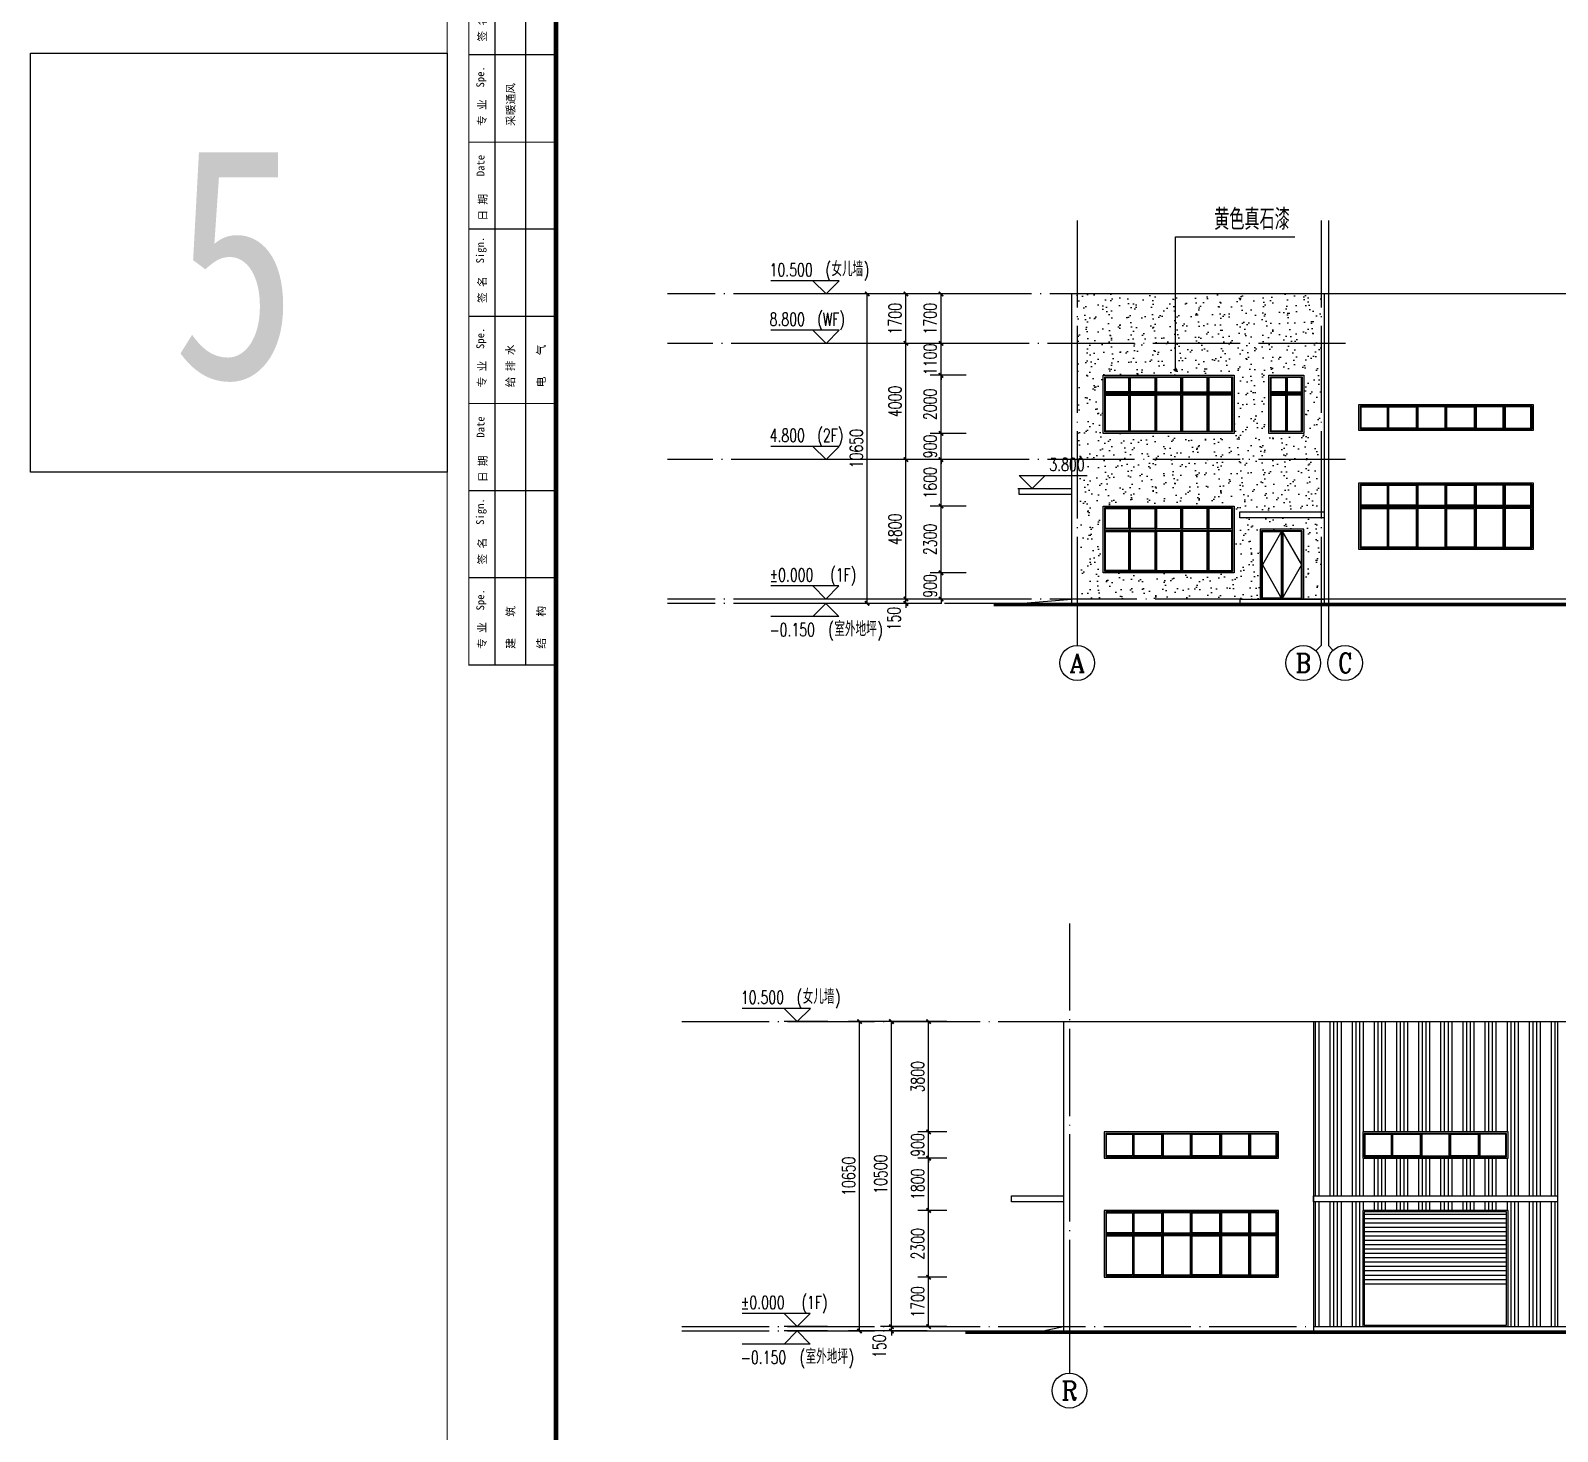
# Model space of a CAD drawing. Extents: x 409931 to 937299, y -508824 to 132289.
# Drawn here: x 423608 to 476173, y -437556 to -389336 of the extents above; entities that cross this region are included whole.
import ezdxf
from ezdxf.enums import TextEntityAlignment as Align

# ---------------------------------------------------------------- set-up
doc = ezdxf.new("R2010")
doc.units = 0
doc.header["$LTSCALE"] = 1500
doc.header["$MEASUREMENT"] = 0
doc.linetypes.add('DOTE', pattern=[2.42, 2, -0.2, 0.02, -0.2])
doc.layers.get('Defpoints').update_dxf_attribs({"color": 252})
for name, color, linetype in [('00-tk', 151, 'Continuous'), ('07m', 36, 'Continuous'), ('A-L-wall(建筑立面)', 2, 'Continuous'), ('A-Other(建筑其它)', 33, 'Continuous'), ('AXIS', 3, 'Continuous'), ('AXIS_TEXT', 7, 'Continuous'), ('DIM_ELEV', 3, 'Continuous'), ('DIM_LEAD', 3, 'Continuous'), ('DOTE', 1, 'Continuous'), ('GROUND', 253, 'Continuous'), ('PUB_DIM', 3, 'Continuous'), ('PUB_HATCH', 8, 'Continuous'), ('PUB_TEXT', 7, 'Continuous'), ('RAIL', 163, 'Continuous'), ('STAIR', 2, 'Continuous'), ('WINDOW', 4, 'Continuous')]:
    doc.layers.add(name, color=color, linetype=linetype)
doc.layers.add('TK', color=151, linetype='Continuous', lineweight=13)
doc.styles.add('_TCH_AXIS', font='COMPLEX', dxfattribs={"bigfont": 'GBCBIG'})
doc.styles.add('_TCH_DIM', font='SIMPLEX', dxfattribs={"bigfont": 'GBCBIG'})
doc.styles.add('_TCH_DIM_T3', font='SIMPLEX', dxfattribs={"width": 0.705882, "bigfont": 'GBCBIG'})
doc.styles.add('DS6HT', font='simhei.ttf', dxfattribs={"width": 0.8})
doc.styles.add('仿宋体', font='', dxfattribs={"width": 0.8})
doc.styles.get('仿宋体').set_extended_font_data('SimSun')
doc.dimstyles.new('_TCH_ARCH&&150', dxfattribs={"dimtxt": 446.25, "dimasz": 150, "dimexe": 375, "dimexo": 450, "dimgap": 150, "dimtad": 1, "dimdec": 0, "dimzin": 0, "dimdsep": 46, "dimtxsty": '_TCH_DIM_T3', "dimblk": 'ARCHTICK', "dimcen": 0.09, "dimclrt": 7, "dimazin": 2, "dimtfac": 1, "dimtdec": 0, "dimtix": 1, "dimtmove": 2, "dimatfit": 3, "dimfxl": 0, "dimtolj": 1, "dimtzin": 0, "dimarcsym": 0})

# ---------------------------------------------------------------- blocks, each defined once
blk = doc.blocks.new('会签')
at = {"layer": '00-tk'}
for p, q in [((-1400, 24000), (-1400, 6000)), ((-700, 24000), (-700, 6000)), ((0, 22000), (-2000, 22000)), ((0, 20000), (-2000, 20000)), ((0, 16000), (-2000, 16000)), ((0, 14000), (-2000, 14000)), ((0, 10000), (-2000, 10000)), ((0, 8000), (-2000, 8000))]:
    blk.add_line(p, q, dxfattribs=at)
at = {"layer": '00-tk', "const_width": 24.7}
for points in [[(0, 6000), (-2000, 6000), (-2000, 24000)], [(0, 24000), (-2000, 24000)], [(0, 18000), (-2000, 18000)], [(0, 12000), (-2000, 12000)]]:
    blk.add_lwpolyline(points, dxfattribs=at)
at = {"layer": '00-tk', "style": 'DS6HT'}
for s, p in [('Date', (-1642, 23216)), ('日 期', (-1589, 22196)), ('Sign.', (-1651, 21215)), ('签 名', (-1603, 20306)), ('Spe.', (-1648, 19251)), ('采暖通风', (-948, 18370)), ('专 业', (-1608, 18369)), ('Date', (-1642, 17216)), ('日 期', (-1589, 16196)), ('Sign.', (-1651, 15215)), ('签 名', (-1603, 14306)), ('Spe.', (-1648, 13251)), ('给 排 水', (-956, 12372)), ('电    气', (-251, 12372)), ('专 业', (-1608, 12369)), ('Date', (-1642, 11216)), ('日 期', (-1589, 10196)), ('Sign.', (-1651, 9215)), ('签 名', (-1603, 8306)), ('Spe.', (-1648, 7251)), ('建    筑', (-948, 6372)), ('结    构', (-248, 6374)), ('专 业', (-1608, 6369))]:
    blk.add_text(s, height=180, rotation=90, dxfattribs=at).set_placement(p)
blk = doc.blocks.new('TK-A0')
at = {"layer": 'TK'}
for p, q in [((0, 841), (0, 0)), ((25, 831), (25, 10))]:
    blk.add_line(p, q, dxfattribs=at)
at = {"layer": 'TK', "const_width": 1}
blk.add_lwpolyline([(25, 831), (1179, 831), (1179, 10), (25, 10)], close=True, dxfattribs=at)
at = {"layer": 'TK', "xscale": 0.01, "yscale": 0.01, "zscale": 0.01}
blk.add_blockref('会签', (25, 591), dxfattribs=at)
blk = doc.blocks.new('_ArchTick')
at = {"color": 0, "linetype": 'ByBlock', "const_width": 0.4}
blk.add_lwpolyline([(-0.5, -0.5), (0.5, 0.5)], dxfattribs=at)
blk = doc.blocks.new('*D721')
at = {"layer": 'Defpoints', "color": 0}
for p in [(454524, -423448), (455607, -423448), (455607, -427248)]:
    blk.add_point(p, dxfattribs=at)
at = {"layer": 'PUB_DIM', "color": 0, "lineweight": -2}
for p, q in [((455157, -423448), (454149, -423448)), ((454524, -427248), (454524, -423448)), ((455157, -427248), (454149, -427248))]:
    blk.add_line(p, q, dxfattribs=at)
at = {"layer": 'PUB_DIM', "color": 0, "lineweight": -2, "xscale": 150, "yscale": 150, "zscale": 150}
for p, rotation in [((454524, -423448), 90), ((454524, -427248), 270)]:
    blk.add_blockref('_ArchTick', p, dxfattribs=dict(at, rotation=rotation))
at = {"layer": 'PUB_DIM', "color": 7, "insert": (454150, -425348), "char_height": 446.2, "attachment_point": 5, "rotation": 90, "style": '_TCH_DIM_T3'}
blk.add_mtext('\\A1;3800', dxfattribs=at)
blk = doc.blocks.new('*D722')
at = {"layer": 'Defpoints', "color": 0}
for p in [(454524, -427248), (455607, -427248), (455607, -428148)]:
    blk.add_point(p, dxfattribs=at)
at = {"layer": 'PUB_DIM', "color": 0, "lineweight": -2}
for p, q in [((455157, -427248), (454149, -427248)), ((454524, -427248), (454524, -427098)), ((454524, -428148), (454524, -427248)), ((455157, -428148), (454149, -428148)), ((454524, -428148), (454524, -428298))]:
    blk.add_line(p, q, dxfattribs=at)
at = {"layer": 'PUB_DIM', "color": 0, "lineweight": -2, "xscale": 150, "yscale": 150, "zscale": 150}
for p, rotation in [((454524, -427248), 270), ((454524, -428148), 90)]:
    blk.add_blockref('_ArchTick', p, dxfattribs=dict(at, rotation=rotation))
at = {"layer": 'PUB_DIM', "color": 7, "insert": (454150, -427698), "char_height": 446.2, "attachment_point": 5, "rotation": 90, "style": '_TCH_DIM_T3'}
blk.add_mtext('\\A1;900', dxfattribs=at)
blk = doc.blocks.new('*D723')
at = {"layer": 'Defpoints', "color": 0}
for p in [(454524, -428148), (455607, -428148), (455607, -429948)]:
    blk.add_point(p, dxfattribs=at)
at = {"layer": 'PUB_DIM', "color": 0, "lineweight": -2}
for p, q in [((455157, -428148), (454149, -428148)), ((454524, -429948), (454524, -428148)), ((455157, -429948), (454149, -429948))]:
    blk.add_line(p, q, dxfattribs=at)
at = {"layer": 'PUB_DIM', "color": 0, "lineweight": -2, "xscale": 150, "yscale": 150, "zscale": 150}
for p, rotation in [((454524, -428148), 90), ((454524, -429948), 270)]:
    blk.add_blockref('_ArchTick', p, dxfattribs=dict(at, rotation=rotation))
at = {"layer": 'PUB_DIM', "color": 7, "insert": (454150, -429048), "char_height": 446.2, "attachment_point": 5, "rotation": 90, "style": '_TCH_DIM_T3'}
blk.add_mtext('\\A1;1800', dxfattribs=at)
blk = doc.blocks.new('*D724')
at = {"layer": 'Defpoints', "color": 0}
for p in [(454524, -429948), (455607, -429948), (455607, -432248)]:
    blk.add_point(p, dxfattribs=at)
at = {"layer": 'PUB_DIM', "color": 0, "lineweight": -2}
for p, q in [((455157, -429948), (454149, -429948)), ((454524, -432248), (454524, -429948)), ((455157, -432248), (454149, -432248))]:
    blk.add_line(p, q, dxfattribs=at)
at = {"layer": 'PUB_DIM', "color": 0, "lineweight": -2, "xscale": 150, "yscale": 150, "zscale": 150}
for p, rotation in [((454524, -429948), 90), ((454524, -432248), 270)]:
    blk.add_blockref('_ArchTick', p, dxfattribs=dict(at, rotation=rotation))
at = {"layer": 'PUB_DIM', "color": 7, "insert": (454150, -431098), "char_height": 446.2, "attachment_point": 5, "rotation": 90, "style": '_TCH_DIM_T3'}
blk.add_mtext('\\A1;2300', dxfattribs=at)
blk = doc.blocks.new('*D725')
at = {"layer": 'Defpoints', "color": 0}
for p in [(454524, -432248), (455607, -432248), (455607, -433948)]:
    blk.add_point(p, dxfattribs=at)
at = {"layer": 'PUB_DIM', "color": 0, "lineweight": -2}
for p, q in [((455157, -432248), (454149, -432248)), ((454524, -433948), (454524, -432248)), ((455157, -433948), (454149, -433948))]:
    blk.add_line(p, q, dxfattribs=at)
at = {"layer": 'PUB_DIM', "color": 0, "lineweight": -2, "xscale": 150, "yscale": 150, "zscale": 150}
for p, rotation in [((454524, -432248), 90), ((454524, -433948), 270)]:
    blk.add_blockref('_ArchTick', p, dxfattribs=dict(at, rotation=rotation))
at = {"layer": 'PUB_DIM', "color": 7, "insert": (454150, -433098), "char_height": 446.2, "attachment_point": 5, "rotation": 90, "style": '_TCH_DIM_T3'}
blk.add_mtext('\\A1;1700', dxfattribs=at)
blk = doc.blocks.new('*D726')
at = {"layer": 'Defpoints', "color": 0}
for p in [(452146, -423448), (454690, -423448), (454690, -434098)]:
    blk.add_point(p, dxfattribs=at)
at = {"layer": 'PUB_DIM', "color": 0, "lineweight": -2}
for p, q in [((454240, -423448), (451771, -423448)), ((452146, -434098), (452146, -423448)), ((454240, -434098), (451771, -434098))]:
    blk.add_line(p, q, dxfattribs=at)
at = {"layer": 'PUB_DIM', "color": 0, "lineweight": -2, "xscale": 150, "yscale": 150, "zscale": 150}
for p, rotation in [((452146, -423448), 90), ((452146, -434098), 270)]:
    blk.add_blockref('_ArchTick', p, dxfattribs=dict(at, rotation=rotation))
at = {"layer": 'PUB_DIM', "color": 7, "insert": (451773, -428773), "char_height": 446.2, "attachment_point": 5, "rotation": 90, "style": '_TCH_DIM_T3'}
blk.add_mtext('\\A1;10650', dxfattribs=at)
blk = doc.blocks.new('*D727')
at = {"layer": 'Defpoints', "color": 0}
for p in [(453243, -433948), (454919, -433948), (454919, -434098)]:
    blk.add_point(p, dxfattribs=at)
at = {"layer": 'PUB_DIM', "color": 0, "lineweight": -2}
for p, q in [((454469, -433948), (452868, -433948)), ((454469, -434098), (452868, -434098)), ((453243, -433948), (453243, -433798)), ((453243, -434098), (453243, -433948)), ((453243, -434098), (453243, -434248))]:
    blk.add_line(p, q, dxfattribs=at)
at = {"layer": 'PUB_DIM', "color": 0, "lineweight": -2, "xscale": 150, "yscale": 150, "zscale": 150}
for p, rotation in [((453243, -433948), 270), ((453243, -434098), 90)]:
    blk.add_blockref('_ArchTick', p, dxfattribs=dict(at, rotation=rotation))
at = {"layer": 'PUB_DIM', "color": 7, "insert": (452831, -434623), "char_height": 446.2, "attachment_point": 5, "rotation": 90, "style": '_TCH_DIM_T3'}
blk.add_mtext('\\A1;150', dxfattribs=at)
blk = doc.blocks.new('*D728')
at = {"layer": 'Defpoints', "color": 0}
for p in [(453243, -423448), (454919, -423448), (454919, -433948)]:
    blk.add_point(p, dxfattribs=at)
at = {"layer": 'PUB_DIM', "color": 0, "lineweight": -2}
for p, q in [((454469, -423448), (452868, -423448)), ((453243, -433948), (453243, -423448)), ((454469, -433948), (452868, -433948))]:
    blk.add_line(p, q, dxfattribs=at)
at = {"layer": 'PUB_DIM', "color": 0, "lineweight": -2, "xscale": 150, "yscale": 150, "zscale": 150}
for p, rotation in [((453243, -423448), 90), ((453243, -433948), 270)]:
    blk.add_blockref('_ArchTick', p, dxfattribs=dict(at, rotation=rotation))
at = {"layer": 'PUB_DIM', "color": 7, "insert": (452870, -428698), "char_height": 446.2, "attachment_point": 5, "rotation": 90, "style": '_TCH_DIM_T3'}
blk.add_mtext('\\A1;10500', dxfattribs=at)
blk = doc.blocks.new('*D749')
at = {"layer": 'Defpoints', "color": 0}
for p in [(454951, -398403), (456262, -398403), (456262, -400103)]:
    blk.add_point(p, dxfattribs=at)
at = {"layer": 'PUB_DIM', "color": 0, "lineweight": -2}
for p, q in [((455812, -398403), (454576, -398403)), ((454951, -400103), (454951, -398403)), ((455812, -400103), (454576, -400103))]:
    blk.add_line(p, q, dxfattribs=at)
at = {"layer": 'PUB_DIM', "color": 0, "lineweight": -2, "xscale": 150, "yscale": 150, "zscale": 150}
for p, rotation in [((454951, -398403), 90), ((454951, -400103), 270)]:
    blk.add_blockref('_ArchTick', p, dxfattribs=dict(at, rotation=rotation))
at = {"layer": 'PUB_DIM', "color": 7, "insert": (454578, -399253), "char_height": 446.2, "attachment_point": 5, "rotation": 90, "style": '_TCH_DIM_T3'}
blk.add_mtext('\\A1;1700', dxfattribs=at)
blk = doc.blocks.new('*D750')
at = {"layer": 'Defpoints', "color": 0}
for p in [(454951, -400103), (456262, -400103), (456262, -401203)]:
    blk.add_point(p, dxfattribs=at)
at = {"layer": 'PUB_DIM', "color": 0, "lineweight": -2}
for p, q in [((454951, -400103), (454951, -399953)), ((455812, -400103), (454576, -400103)), ((454951, -401203), (454951, -400103)), ((455812, -401203), (454576, -401203)), ((454951, -401203), (454951, -401353))]:
    blk.add_line(p, q, dxfattribs=at)
at = {"layer": 'PUB_DIM', "color": 0, "lineweight": -2, "xscale": 150, "yscale": 150, "zscale": 150}
for p, rotation in [((454951, -400103), 270), ((454951, -401203), 90)]:
    blk.add_blockref('_ArchTick', p, dxfattribs=dict(at, rotation=rotation))
at = {"layer": 'PUB_DIM', "color": 7, "insert": (454578, -400653), "char_height": 446.2, "attachment_point": 5, "rotation": 90, "style": '_TCH_DIM_T3'}
blk.add_mtext('\\A1;1100', dxfattribs=at)
blk = doc.blocks.new('*D751')
at = {"layer": 'Defpoints', "color": 0}
for p in [(454951, -401203), (456262, -401203), (456262, -403203)]:
    blk.add_point(p, dxfattribs=at)
at = {"layer": 'PUB_DIM', "color": 0, "lineweight": -2}
for p, q in [((455812, -401203), (454576, -401203)), ((454951, -403203), (454951, -401203)), ((455812, -403203), (454576, -403203))]:
    blk.add_line(p, q, dxfattribs=at)
at = {"layer": 'PUB_DIM', "color": 0, "lineweight": -2, "xscale": 150, "yscale": 150, "zscale": 150}
for p, rotation in [((454951, -401203), 90), ((454951, -403203), 270)]:
    blk.add_blockref('_ArchTick', p, dxfattribs=dict(at, rotation=rotation))
at = {"layer": 'PUB_DIM', "color": 7, "insert": (454578, -402203), "char_height": 446.2, "attachment_point": 5, "rotation": 90, "style": '_TCH_DIM_T3'}
blk.add_mtext('\\A1;2000', dxfattribs=at)
blk = doc.blocks.new('*D752')
at = {"layer": 'Defpoints', "color": 0}
for p in [(454951, -403203), (456262, -403203), (456262, -404103)]:
    blk.add_point(p, dxfattribs=at)
at = {"layer": 'PUB_DIM', "color": 0, "lineweight": -2}
for p, q in [((454951, -403203), (454951, -403053)), ((455812, -403203), (454576, -403203)), ((454951, -404103), (454951, -403203)), ((455812, -404103), (454576, -404103)), ((454951, -404103), (454951, -404253))]:
    blk.add_line(p, q, dxfattribs=at)
at = {"layer": 'PUB_DIM', "color": 0, "lineweight": -2, "xscale": 150, "yscale": 150, "zscale": 150}
for p, rotation in [((454951, -403203), 270), ((454951, -404103), 90)]:
    blk.add_blockref('_ArchTick', p, dxfattribs=dict(at, rotation=rotation))
at = {"layer": 'PUB_DIM', "color": 7, "insert": (454578, -403653), "char_height": 446.2, "attachment_point": 5, "rotation": 90, "style": '_TCH_DIM_T3'}
blk.add_mtext('\\A1;900', dxfattribs=at)
blk = doc.blocks.new('*D753')
at = {"layer": 'Defpoints', "color": 0}
for p in [(454951, -404103), (456262, -404103), (456262, -405703)]:
    blk.add_point(p, dxfattribs=at)
at = {"layer": 'PUB_DIM', "color": 0, "lineweight": -2}
for p, q in [((455812, -404103), (454576, -404103)), ((454951, -405703), (454951, -404103)), ((455812, -405703), (454576, -405703))]:
    blk.add_line(p, q, dxfattribs=at)
at = {"layer": 'PUB_DIM', "color": 0, "lineweight": -2, "xscale": 150, "yscale": 150, "zscale": 150}
for p, rotation in [((454951, -404103), 90), ((454951, -405703), 270)]:
    blk.add_blockref('_ArchTick', p, dxfattribs=dict(at, rotation=rotation))
at = {"layer": 'PUB_DIM', "color": 7, "insert": (454578, -404903), "char_height": 446.2, "attachment_point": 5, "rotation": 90, "style": '_TCH_DIM_T3'}
blk.add_mtext('\\A1;1600', dxfattribs=at)
blk = doc.blocks.new('*D754')
at = {"layer": 'Defpoints', "color": 0}
for p in [(454951, -405703), (456262, -405703), (456262, -408003)]:
    blk.add_point(p, dxfattribs=at)
at = {"layer": 'PUB_DIM', "color": 0, "lineweight": -2}
for p, q in [((455812, -405703), (454576, -405703)), ((454951, -408003), (454951, -405703)), ((455812, -408003), (454576, -408003))]:
    blk.add_line(p, q, dxfattribs=at)
at = {"layer": 'PUB_DIM', "color": 0, "lineweight": -2, "xscale": 150, "yscale": 150, "zscale": 150}
for p, rotation in [((454951, -405703), 90), ((454951, -408003), 270)]:
    blk.add_blockref('_ArchTick', p, dxfattribs=dict(at, rotation=rotation))
at = {"layer": 'PUB_DIM', "color": 7, "insert": (454578, -406853), "char_height": 446.2, "attachment_point": 5, "rotation": 90, "style": '_TCH_DIM_T3'}
blk.add_mtext('\\A1;2300', dxfattribs=at)
blk = doc.blocks.new('*D755')
at = {"layer": 'Defpoints', "color": 0}
for p in [(454951, -408003), (456262, -408003), (456262, -408903)]:
    blk.add_point(p, dxfattribs=at)
at = {"layer": 'PUB_DIM', "color": 0, "lineweight": -2}
for p, q in [((454951, -408003), (454951, -407853)), ((455812, -408003), (454576, -408003)), ((454951, -408903), (454951, -408003)), ((455812, -408903), (454576, -408903)), ((454951, -408903), (454951, -409053))]:
    blk.add_line(p, q, dxfattribs=at)
at = {"layer": 'PUB_DIM', "color": 0, "lineweight": -2, "xscale": 150, "yscale": 150, "zscale": 150}
for p, rotation in [((454951, -408003), 270), ((454951, -408903), 90)]:
    blk.add_blockref('_ArchTick', p, dxfattribs=dict(at, rotation=rotation))
at = {"layer": 'PUB_DIM', "color": 7, "insert": (454578, -408453), "char_height": 446.2, "attachment_point": 5, "rotation": 90, "style": '_TCH_DIM_T3'}
blk.add_mtext('\\A1;900', dxfattribs=at)
blk = doc.blocks.new('*D756')
at = {"layer": 'Defpoints', "color": 0}
for p in [(452412, -398403), (454956, -398403), (454956, -409053)]:
    blk.add_point(p, dxfattribs=at)
at = {"layer": 'PUB_DIM', "color": 0, "lineweight": -2}
for p, q in [((454506, -398403), (452037, -398403)), ((452412, -409053), (452412, -398403)), ((454506, -409053), (452037, -409053))]:
    blk.add_line(p, q, dxfattribs=at)
at = {"layer": 'PUB_DIM', "color": 0, "lineweight": -2, "xscale": 150, "yscale": 150, "zscale": 150}
for p, rotation in [((452412, -398403), 90), ((452412, -409053), 270)]:
    blk.add_blockref('_ArchTick', p, dxfattribs=dict(at, rotation=rotation))
at = {"layer": 'PUB_DIM', "color": 7, "insert": (452039, -403728), "char_height": 446.2, "attachment_point": 5, "rotation": 90, "style": '_TCH_DIM_T3'}
blk.add_mtext('\\A1;10650', dxfattribs=at)
blk = doc.blocks.new('*D757')
at = {"layer": 'Defpoints', "color": 0}
for p in [(453744, -408903), (455420, -408903), (455420, -409053)]:
    blk.add_point(p, dxfattribs=at)
at = {"layer": 'PUB_DIM', "color": 0, "lineweight": -2}
for p, q in [((454970, -408903), (453369, -408903)), ((453744, -408903), (453744, -408753)), ((453744, -409053), (453744, -408903)), ((454970, -409053), (453369, -409053)), ((453744, -409053), (453744, -409203))]:
    blk.add_line(p, q, dxfattribs=at)
at = {"layer": 'PUB_DIM', "color": 0, "lineweight": -2, "xscale": 150, "yscale": 150, "zscale": 150}
for p, rotation in [((453744, -408903), 270), ((453744, -409053), 90)]:
    blk.add_blockref('_ArchTick', p, dxfattribs=dict(at, rotation=rotation))
at = {"layer": 'PUB_DIM', "color": 7, "insert": (453332, -409578), "char_height": 446.2, "attachment_point": 5, "rotation": 90, "style": '_TCH_DIM_T3'}
blk.add_mtext('\\A1;150', dxfattribs=at)
blk = doc.blocks.new('*D758')
at = {"layer": 'Defpoints', "color": 0}
for p in [(453744, -404103), (455420, -404103), (455420, -408903)]:
    blk.add_point(p, dxfattribs=at)
at = {"layer": 'PUB_DIM', "color": 0, "lineweight": -2}
for p, q in [((454970, -404103), (453369, -404103)), ((453744, -408903), (453744, -404103)), ((454970, -408903), (453369, -408903))]:
    blk.add_line(p, q, dxfattribs=at)
at = {"layer": 'PUB_DIM', "color": 0, "lineweight": -2, "xscale": 150, "yscale": 150, "zscale": 150}
for p, rotation in [((453744, -404103), 90), ((453744, -408903), 270)]:
    blk.add_blockref('_ArchTick', p, dxfattribs=dict(at, rotation=rotation))
at = {"layer": 'PUB_DIM', "color": 7, "insert": (453371, -406503), "char_height": 446.2, "attachment_point": 5, "rotation": 90, "style": '_TCH_DIM_T3'}
blk.add_mtext('\\A1;4800', dxfattribs=at)
blk = doc.blocks.new('*D759')
at = {"layer": 'Defpoints', "color": 0}
for p in [(453744, -400103), (455420, -400103), (455420, -404103)]:
    blk.add_point(p, dxfattribs=at)
at = {"layer": 'PUB_DIM', "color": 0, "lineweight": -2}
for p, q in [((454970, -400103), (453369, -400103)), ((453744, -404103), (453744, -400103)), ((454970, -404103), (453369, -404103))]:
    blk.add_line(p, q, dxfattribs=at)
at = {"layer": 'PUB_DIM', "color": 0, "lineweight": -2, "xscale": 150, "yscale": 150, "zscale": 150}
for p, rotation in [((453744, -400103), 90), ((453744, -404103), 270)]:
    blk.add_blockref('_ArchTick', p, dxfattribs=dict(at, rotation=rotation))
at = {"layer": 'PUB_DIM', "color": 7, "insert": (453371, -402103), "char_height": 446.2, "attachment_point": 5, "rotation": 90, "style": '_TCH_DIM_T3'}
blk.add_mtext('\\A1;4000', dxfattribs=at)
blk = doc.blocks.new('*D760')
at = {"layer": 'Defpoints', "color": 0}
for p in [(453744, -398403), (455420, -398403), (455420, -400103)]:
    blk.add_point(p, dxfattribs=at)
at = {"layer": 'PUB_DIM', "color": 0, "lineweight": -2}
for p, q in [((454970, -398403), (453369, -398403)), ((453744, -400103), (453744, -398403)), ((454970, -400103), (453369, -400103))]:
    blk.add_line(p, q, dxfattribs=at)
at = {"layer": 'PUB_DIM', "color": 0, "lineweight": -2, "xscale": 150, "yscale": 150, "zscale": 150}
for p, rotation in [((453744, -398403), 90), ((453744, -400103), 270)]:
    blk.add_blockref('_ArchTick', p, dxfattribs=dict(at, rotation=rotation))
at = {"layer": 'PUB_DIM', "color": 7, "insert": (453371, -399253), "char_height": 446.2, "attachment_point": 5, "rotation": 90, "style": '_TCH_DIM_T3'}
blk.add_mtext('\\A1;1700', dxfattribs=at)

msp = doc.modelspace()

# ---------------------------------------------------------------- hatches: boundary and pattern name
at = {"layer": 'A-Other(建筑其它)'}
h = msp.add_hatch(dxfattribs=at)
h.set_pattern_fill('粉刷,_O', color=256, scale=150, angle=90)
h.set_pattern_definition([(127.5, (0, -3297), (-578.04713, -18.898), [0, -456, 0, -510, 0, -487.5]), (97.5, (0, -3297), (-846.6438, 530.933), [0, -246, 0, -411, 0, -157.5]), (57.5, (-2e-14, -3666), (-1.6977, 934.24256), [0, -150, 0, -540, 0, -705]), (47.5, (-2e-14, -3666), (-263.3027, 901.838), [0, -75, 0, -354, 0, -405])])
h.paths.add_polyline_path([(468038.9, -398403.1), (459638.9, -398403.1), (459638.9, -400103.1), (468038.9, -400103.1)])
h.paths.add_polyline_path([(468038.9, -400103.1), (459638.9, -400103.1), (459638.9, -404103.1), (468038.9, -404103.1)])
h.paths.add_polyline_path([(465038.9, -401203.1), (465038.9, -403203.1), (460538.9, -403203.1), (460538.9, -401203.1)], flags=16)
h.paths.add_polyline_path([(464988.9, -401253.1), (464988.9, -403153.1), (460588.9, -403153.1), (460588.9, -401253.1)], flags=0)
h.paths.add_polyline_path([(462308.9, -401283.1), (462308.9, -401773.1), (461468.9, -401773.1), (461468.9, -401283.1)], flags=0)
h.paths.add_polyline_path([(461438.9, -401803.1), (464138.9, -401803.1), (464138.9, -401853.1), (461438.9, -401853.1)], flags=0)
h.paths.add_polyline_path([(461408.9, -401283.1), (461408.9, -401773.1), (460618.9, -401773.1), (460618.9, -401283.1)], flags=0)
h.paths.add_polyline_path([(462368.9, -401283.1), (463208.9, -401283.1), (463208.9, -401773.1), (462368.9, -401773.1)], flags=0)
h.paths.add_polyline_path([(462308.9, -401883.1), (462308.9, -403123.1), (461468.9, -403123.1), (461468.9, -401883.1)], flags=0)
h.paths.add_polyline_path([(461408.9, -401883.1), (461408.9, -403123.1), (460618.9, -403123.1), (460618.9, -401883.1)], flags=0)
h.paths.add_polyline_path([(462368.9, -401883.1), (463208.9, -401883.1), (463208.9, -403123.1), (462368.9, -403123.1)], flags=0)
h.paths.add_polyline_path([(463268.9, -401283.1), (464108.9, -401283.1), (464108.9, -401773.1), (463268.9, -401773.1)], flags=0)
h.paths.add_polyline_path([(463268.9, -401883.1), (464108.9, -401883.1), (464108.9, -403123.1), (463268.9, -403123.1)], flags=0)
h.paths.add_polyline_path([(464168.9, -401283.1), (464958.9, -401283.1), (464958.9, -401773.1), (464168.9, -401773.1)], flags=0)
h.paths.add_polyline_path([(464168.9, -401883.1), (464958.9, -401883.1), (464958.9, -403123.1), (464168.9, -403123.1)], flags=0)
h.paths.add_polyline_path([(466238.9, -401203.1), (467438.9, -401203.1), (467438.9, -403203.1), (466238.9, -403203.1)], flags=16)
h.paths.add_polyline_path([(466288.9, -401253.1), (467388.9, -401253.1), (467388.9, -403153.1), (466288.9, -403153.1)], flags=0)
h.paths.add_polyline_path([(466318.9, -401283.1), (466808.9, -401283.1), (466808.9, -401773.1), (466318.9, -401773.1)], flags=0)
h.paths.add_polyline_path([(466318.9, -401883.1), (466808.9, -401883.1), (466808.9, -403123.1), (466318.9, -403123.1)], flags=0)
h.paths.add_polyline_path([(466868.9, -401283.1), (467358.9, -401283.1), (467358.9, -401773.1), (466868.9, -401773.1)], flags=0)
h.paths.add_polyline_path([(466868.9, -401883.1), (467358.9, -401883.1), (467358.9, -403123.1), (466868.9, -403123.1)], flags=0)
h.paths.add_polyline_path([(468038.9, -404103.1), (459638.9, -404103.1), (459638.9, -408820.6), (459638.9, -408903.1), (465938.9, -408903.1), (465938.9, -406503.1), (467438.9, -406503.1), (467438.9, -408903.1), (468038.9, -408903.1), (468038.9, -408396.8), (468038.9, -406103.1), (465238.9, -406103.1), (465238.9, -405903.1), (468038.9, -405903.1)])
h.paths.add_polyline_path([(465038.9, -405703.1), (465038.9, -408003.1), (460538.9, -408003.1), (460538.9, -405703.1)], flags=16)
h.paths.add_polyline_path([(464988.9, -405753.1), (464988.9, -407953.1), (460588.9, -407953.1), (460588.9, -405753.1)], flags=0)
h.paths.add_polyline_path([(462308.9, -405783.1), (462308.9, -406473.1), (461468.9, -406473.1), (461468.9, -405783.1)], flags=0)
h.paths.add_polyline_path([(461438.9, -406503.1), (464138.9, -406503.1), (464138.9, -406553.1), (461438.9, -406553.1)], flags=0)
h.paths.add_polyline_path([(461408.9, -405783.1), (461408.9, -406473.1), (460618.9, -406473.1), (460618.9, -405783.1)], flags=0)
h.paths.add_polyline_path([(462368.9, -405783.1), (463208.9, -405783.1), (463208.9, -406473.1), (462368.9, -406473.1)], flags=0)
h.paths.add_polyline_path([(463268.9, -405783.1), (464108.9, -405783.1), (464108.9, -406473.1), (463268.9, -406473.1)], flags=0)
h.paths.add_polyline_path([(462308.9, -406583.1), (462308.9, -407923.1), (461468.9, -407923.1), (461468.9, -406583.1)], flags=0)
h.paths.add_polyline_path([(461408.9, -406583.1), (461408.9, -407923.1), (460618.9, -407923.1), (460618.9, -406583.1)], flags=0)
h.paths.add_polyline_path([(462368.9, -406583.1), (463208.9, -406583.1), (463208.9, -407923.1), (462368.9, -407923.1)], flags=0)
h.paths.add_polyline_path([(463268.9, -406583.1), (464108.9, -406583.1), (464108.9, -407923.1), (463268.9, -407923.1)], flags=0)
h.paths.add_polyline_path([(464168.9, -405783.1), (464958.9, -405783.1), (464958.9, -406473.1), (464168.9, -406473.1)], flags=0)
h.paths.add_polyline_path([(464168.9, -406583.1), (464958.9, -406583.1), (464958.9, -407923.1), (464168.9, -407923.1)], flags=0)
at = {"layer": 'PUB_HATCH'}
h = msp.add_hatch(dxfattribs=at)
h.set_pattern_fill('ANSI34,_O', color=256, scale=80, angle=45)
h.set_pattern_definition([(90, (497307.8, 250637.5), (-762, 6e-14), []), (90, (497434.8, 250764.5), (-762, 6e-14), []), (90, (497561.8, 250891.5), (-762, 6e-14), []), (90, (497688.8, 251018.5), (-762, 6e-14), [])])
h.paths.add_polyline_path([(467772.8, -423448), (467772.8, -429448), (476172.8, -429448), (476172.8, -423448)])
h.paths.add_polyline_path([(474472.8, -427248), (474472.8, -428148), (469472.8, -428148), (469472.8, -427248)], flags=16)
h.paths.add_polyline_path([(474422.8, -427298), (474422.8, -428098), (469522.8, -428098), (469522.8, -427298)], flags=0)
h.paths.add_polyline_path([(471442.8, -427328), (471442.8, -428068), (470502.8, -428068), (470502.8, -427328)], flags=0)
h.paths.add_polyline_path([(471502.8, -427328), (472442.8, -427328), (472442.8, -428068), (471502.8, -428068)], flags=0)
h.paths.add_polyline_path([(470442.8, -427328), (470442.8, -428068), (469552.8, -428068), (469552.8, -427328)], flags=0)
h.paths.add_polyline_path([(472502.8, -427328), (473442.8, -427328), (473442.8, -428068), (472502.8, -428068)], flags=0)
h.paths.add_polyline_path([(473502.8, -427328), (474392.8, -427328), (474392.8, -428068), (473502.8, -428068)], flags=0)
h.paths.add_polyline_path([(469472.8, -429948), (474472.8, -429948), (474472.8, -433948), (476172.8, -433948), (476172.8, -429648), (467772.8, -429648), (467772.8, -433948), (469472.8, -433948)])
h = msp.add_hatch(dxfattribs=at)
h.set_pattern_fill('_USER', color=256, scale=150, style=0, pattern_type=0)
h.set_pattern_definition([(7e-15, (8221.35, -50721.15), (0, 150), [])])
h.paths.add_polyline_path([(474422.8, -432488.2), (474422.8, -429998), (469522.8, -429998), (469522.8, -432488.2)])

# ---------------------------------------------------------------- linework, layer by layer
at = {"layer": '07m', "color": 2}
msp.add_lwpolyline([(423607.8, -390111.5), (437946.8, -390111.5), (437946.8, -404535), (423607.8, -404535)], close=True, dxfattribs=at)
at = {"layer": 'A-L-wall(建筑立面)'}
for p, q in [((579238.9, -398403.1), (459438.9, -398403.1)), ((459438.9, -398403.1), (459438.9, -409053.1)), ((468138.9, -398403.1), (468138.9, -409103.1)), ((468288.9, -398403.1), (468288.9, -409103.1)), ((465238.9, -408903.1), (465238.9, -409053.1)), ((465238.9, -408903.1), (468138.9, -408903.1)), ((570638.9, -408903.1), (468288.9, -408903.1)), ((582622.9, -409053.1), (456764, -409053.1)), ((459172.8, -423448), (578972.8, -423448)), ((459172.8, -423448), (459172.8, -434098)), ((467772.8, -423448), (467772.8, -434098)), ((476172.8, -423448), (476172.8, -433948)), ((455788.8, -434098), (581647.7, -434098)), ((458472.8, -434098), (459172.8, -433948)), ((467772.8, -433948), (483872.8, -433948))]:
    msp.add_line(p, q, dxfattribs=at)
at = {"layer": 'A-L-wall(建筑立面)', "const_width": 100}
for points in [[(582622.9, -409103.1), (456764, -409103.1)], [(455788.8, -434148), (581647.7, -434148)]]:
    msp.add_lwpolyline(points, dxfattribs=at)
at = {"layer": 'AXIS'}
for p, q in [((459638.9, -408396.8), (459638.9, -410504.5)), ((468038.9, -408396.8), (468038.9, -410504.5)), ((468288.9, -408396.8), (468288.9, -410504.5)), ((468038.9, -410504.5), (467851.1, -410686.7)), ((468288.9, -410504.5), (468447.8, -410670.8)), ((459372.8, -433441.7), (459372.8, -435549.4))]:
    msp.add_line(p, q, dxfattribs=at)
for centre in [(459638.9, -411104.5), (467420.4, -411104.5), (468862.4, -411104.5), (459372.8, -436149.4)]:
    msp.add_circle(centre, 600, dxfattribs=at)
at = {"layer": 'DIM_ELEV'}
for p, q in [((451443.1, -397953.1), (449095.6, -397953.1)), ((450993.1, -398403.1), (450543.1, -397953.1)), ((452043.1, -398403.1), (450543.1, -398403.1)), ((450993.1, -398403.1), (451443.1, -397953.1)), ((451443.1, -399653.1), (449095.6, -399653.1)), ((450993.1, -400103.1), (450543.1, -399653.1)), ((450993.1, -400103.1), (451443.1, -399653.1)), ((452043.1, -400103.1), (450543.1, -400103.1)), ((451443.1, -403653.1), (449095.6, -403653.1)), ((450993.1, -404103.1), (450543.1, -403653.1)), ((450993.1, -404103.1), (451443.1, -403653.1)), ((452043.1, -404103.1), (450543.1, -404103.1)), ((458088.9, -405103.1), (457638.9, -404653.1)), ((457638.9, -404653.1), (459986.4, -404653.1)), ((458088.9, -405103.1), (458538.9, -404653.1)), ((457600.9, -405103.1), (458538.9, -405103.1)), ((451437.6, -408453.1), (449090.1, -408453.1)), ((450987.6, -408903.1), (450537.6, -408453.1)), ((452037.6, -408903.1), (450537.6, -408903.1)), ((450987.6, -408903.1), (451437.6, -408453.1)), ((450987.6, -409053.1), (450537.6, -409503.1)), ((452037.6, -409053.1), (450537.6, -409053.1)), ((450987.6, -409053.1), (451437.6, -409503.1)), ((451437.6, -409503.1), (449090.1, -409503.1)), ((450453.7, -422998), (448106.2, -422998)), ((450003.7, -423448), (449553.7, -422998)), ((450003.7, -423448), (450453.7, -422998)), ((451053.7, -423448), (449553.7, -423448)), ((450448.2, -433498), (448100.7, -433498)), ((449998.2, -433948), (449548.2, -433498)), ((449998.2, -433948), (450448.2, -433498)), ((451048.2, -433948), (449548.2, -433948)), ((449998.2, -434098), (449548.2, -434548)), ((451048.2, -434098), (449548.2, -434098)), ((449998.2, -434098), (450448.2, -434548)), ((450448.2, -434548), (448100.7, -434548))]:
    msp.add_line(p, q, dxfattribs=at)
at = {"layer": 'DIM_LEAD'}
for p, q in [((463027.9, -401015.5), (463027.9, -396435.6)), ((463027.9, -396435.6), (467133.6, -396435.6))]:
    msp.add_line(p, q, dxfattribs=at)
at = {"layer": 'DIM_LEAD', "const_width": 60}
msp.add_lwpolyline([(463027.9, -401045.5, 1), (463027.9, -400985.5, 1)], format="xyb", close=True, dxfattribs=at)
at = {"layer": 'DOTE', "color": 252, "linetype": 'DOTE'}
for p, q in [((459638.9, -395869.6), (459638.9, -408820.6)), ((468038.9, -395869.6), (468038.9, -408820.6)), ((468288.9, -395869.6), (468288.9, -408820.6)), ((592377.6, -398403.1), (445538.6, -398403.1)), ((468877.3, -400103.1), (445538.6, -400103.1)), ((468877.3, -404103.1), (445538.6, -404103.1)), ((592377.6, -408903.1), (445538.6, -408903.1)), ((592377.6, -409053.1), (445538.6, -409053.1)), ((459372.8, -420068.4), (459372.8, -433865.5)), ((446034.2, -423448), (592873.2, -423448)), ((446034.2, -433948), (592873.2, -433948)), ((446034.2, -434098), (592873.2, -434098))]:
    msp.add_line(p, q, dxfattribs=at)
at = {"layer": 'GROUND'}
for points in [[(459438.9, -405303.1), (457638.9, -405303.1), (457638.9, -405103.1), (459438.9, -405103.1)], [(468138.9, -406103.1), (465238.9, -406103.1), (465238.9, -405903.1), (468138.9, -405903.1)], [(459172.8, -429648), (457372.8, -429648), (457372.8, -429448), (459172.8, -429448)], [(476172.8, -429448), (476172.8, -429648), (467772.8, -429648), (467772.8, -429448), (476172.8, -429448)]]:
    msp.add_lwpolyline(points, dxfattribs=at)
at = {"layer": 'RAIL'}
for points in [[(466688.9, -406553.1), (466018.9, -407728.1), (466688.9, -408903.1)], [(466688.9, -406553.1), (467358.9, -407728.1), (466688.9, -408903.1)]]:
    msp.add_lwpolyline(points, dxfattribs=at)
at = {"layer": 'STAIR'}
msp.add_line((457638.9, -409053.1), (459438.9, -408903.1), dxfattribs=at)
at = {"layer": 'WINDOW'}
for p, q in [((461438.9, -401253.1), (461438.9, -403153.1)), ((462338.9, -401253.1), (462338.9, -403153.1)), ((463238.9, -401253.1), (463238.9, -403153.1)), ((464138.9, -401253.1), (464138.9, -403153.1)), ((466838.9, -401253.1), (466838.9, -403153.1)), ((464988.9, -401803.1), (460588.9, -401803.1)), ((464988.9, -401853.1), (460588.9, -401853.1)), ((467388.9, -401803.1), (466288.9, -401803.1)), ((467388.9, -401853.1), (466288.9, -401853.1)), ((470338.9, -402253.1), (470338.9, -403053.1)), ((471338.9, -402253.1), (471338.9, -403053.1)), ((472338.9, -402253.1), (472338.9, -403053.1)), ((473338.9, -402253.1), (473338.9, -403053.1)), ((474338.9, -402253.1), (474338.9, -403053.1)), ((470338.9, -404953.1), (470338.9, -407153.1)), ((471338.9, -404953.1), (471338.9, -407153.1)), ((472338.9, -404953.1), (472338.9, -407153.1)), ((473338.9, -404953.1), (473338.9, -407153.1)), ((474338.9, -404953.1), (474338.9, -407153.1)), ((461438.9, -405753.1), (461438.9, -407953.1)), ((462338.9, -405753.1), (462338.9, -407953.1)), ((463238.9, -405753.1), (463238.9, -407953.1)), ((464138.9, -405753.1), (464138.9, -407953.1)), ((475288.9, -405703.1), (469388.9, -405703.1)), ((475288.9, -405753.1), (469388.9, -405753.1)), ((464988.9, -406503.1), (460588.9, -406503.1)), ((464988.9, -406553.1), (460588.9, -406553.1)), ((466688.9, -406553.1), (466688.9, -408903.1)), ((461572.8, -427298), (461572.8, -428098)), ((462572.8, -427298), (462572.8, -428098)), ((463572.8, -427298), (463572.8, -428098)), ((464572.8, -427298), (464572.8, -428098)), ((465572.8, -427298), (465572.8, -428098)), ((470472.8, -427298), (470472.8, -428098)), ((471472.8, -427298), (471472.8, -428098)), ((472472.8, -427298), (472472.8, -428098)), ((473472.8, -427298), (473472.8, -428098)), ((461572.8, -429998), (461572.8, -432198)), ((462572.8, -429998), (462572.8, -432198)), ((463572.8, -429998), (463572.8, -432198)), ((464572.8, -429998), (464572.8, -432198)), ((465572.8, -429998), (465572.8, -432198)), ((460622.8, -430748), (466522.8, -430748)), ((460622.8, -430798), (466522.8, -430798)), ((474422.8, -432488.2), (469522.8, -432488.2))]:
    msp.add_line(p, q, dxfattribs=at)
for points in [[(465038.9, -403203.1), (460538.9, -403203.1), (460538.9, -401203.1), (465038.9, -401203.1)], [(464988.9, -403153.1), (460588.9, -403153.1), (460588.9, -401253.1), (464988.9, -401253.1)], [(460618.9, -401283.1), (461408.9, -401283.1), (461408.9, -401773.1), (460618.9, -401773.1)], [(461468.9, -401283.1), (462308.9, -401283.1), (462308.9, -401773.1), (461468.9, -401773.1)], [(463208.9, -401283.1), (462368.9, -401283.1), (462368.9, -401773.1), (463208.9, -401773.1)], [(464108.9, -401283.1), (463268.9, -401283.1), (463268.9, -401773.1), (464108.9, -401773.1)], [(464958.9, -401283.1), (464168.9, -401283.1), (464168.9, -401773.1), (464958.9, -401773.1)], [(467438.9, -403203.1), (466238.9, -403203.1), (466238.9, -401203.1), (467438.9, -401203.1)], [(467388.9, -403153.1), (466288.9, -403153.1), (466288.9, -401253.1), (467388.9, -401253.1)], [(466318.9, -401283.1), (466808.9, -401283.1), (466808.9, -401773.1), (466318.9, -401773.1)], [(467358.9, -401283.1), (466868.9, -401283.1), (466868.9, -401773.1), (467358.9, -401773.1)], [(460618.9, -401883.1), (461408.9, -401883.1), (461408.9, -403123.1), (460618.9, -403123.1)], [(461468.9, -401883.1), (462308.9, -401883.1), (462308.9, -403123.1), (461468.9, -403123.1)], [(463208.9, -401883.1), (462368.9, -401883.1), (462368.9, -403123.1), (463208.9, -403123.1)], [(464108.9, -401883.1), (463268.9, -401883.1), (463268.9, -403123.1), (464108.9, -403123.1)], [(464958.9, -401883.1), (464168.9, -401883.1), (464168.9, -403123.1), (464958.9, -403123.1)], [(466318.9, -401883.1), (466808.9, -401883.1), (466808.9, -403123.1), (466318.9, -403123.1)], [(467358.9, -401883.1), (466868.9, -401883.1), (466868.9, -403123.1), (467358.9, -403123.1)], [(475338.9, -403103.1), (469338.9, -403103.1), (469338.9, -402203.1), (475338.9, -402203.1)], [(475288.9, -403053.1), (469388.9, -403053.1), (469388.9, -402253.1), (475288.9, -402253.1)], [(469418.9, -402283.1), (470308.9, -402283.1), (470308.9, -403023.1), (469418.9, -403023.1)], [(470368.9, -402283.1), (471308.9, -402283.1), (471308.9, -403023.1), (470368.9, -403023.1)], [(472308.9, -402283.1), (471368.9, -402283.1), (471368.9, -403023.1), (472308.9, -403023.1)], [(472368.9, -402283.1), (473308.9, -402283.1), (473308.9, -403023.1), (472368.9, -403023.1)], [(474308.9, -402283.1), (473368.9, -402283.1), (473368.9, -403023.1), (474308.9, -403023.1)], [(475258.9, -402283.1), (474368.9, -402283.1), (474368.9, -403023.1), (475258.9, -403023.1)], [(475338.9, -407203.1), (469338.9, -407203.1), (469338.9, -404903.1), (475338.9, -404903.1)], [(475288.9, -407153.1), (469388.9, -407153.1), (469388.9, -404953.1), (475288.9, -404953.1)], [(469418.9, -404983.1), (470308.9, -404983.1), (470308.9, -405673.1), (469418.9, -405673.1)], [(470368.9, -404983.1), (471308.9, -404983.1), (471308.9, -405673.1), (470368.9, -405673.1)], [(472308.9, -404983.1), (471368.9, -404983.1), (471368.9, -405673.1), (472308.9, -405673.1)], [(472368.9, -404983.1), (473308.9, -404983.1), (473308.9, -405673.1), (472368.9, -405673.1)], [(474308.9, -404983.1), (473368.9, -404983.1), (473368.9, -405673.1), (474308.9, -405673.1)], [(475258.9, -404983.1), (474368.9, -404983.1), (474368.9, -405673.1), (475258.9, -405673.1)], [(465038.9, -408003.1), (460538.9, -408003.1), (460538.9, -405703.1), (465038.9, -405703.1)], [(464988.9, -407953.1), (460588.9, -407953.1), (460588.9, -405753.1), (464988.9, -405753.1)], [(460618.9, -405783.1), (461408.9, -405783.1), (461408.9, -406473.1), (460618.9, -406473.1)], [(461468.9, -405783.1), (462308.9, -405783.1), (462308.9, -406473.1), (461468.9, -406473.1)], [(463208.9, -405783.1), (462368.9, -405783.1), (462368.9, -406473.1), (463208.9, -406473.1)], [(464108.9, -405783.1), (463268.9, -405783.1), (463268.9, -406473.1), (464108.9, -406473.1)], [(464958.9, -405783.1), (464168.9, -405783.1), (464168.9, -406473.1), (464958.9, -406473.1)], [(469418.9, -405783.1), (470308.9, -405783.1), (470308.9, -407123.1), (469418.9, -407123.1)], [(470368.9, -405783.1), (471308.9, -405783.1), (471308.9, -407123.1), (470368.9, -407123.1)], [(472308.9, -405783.1), (471368.9, -405783.1), (471368.9, -407123.1), (472308.9, -407123.1)], [(472368.9, -405783.1), (473308.9, -405783.1), (473308.9, -407123.1), (472368.9, -407123.1)], [(474308.9, -405783.1), (473368.9, -405783.1), (473368.9, -407123.1), (474308.9, -407123.1)], [(475258.9, -405783.1), (474368.9, -405783.1), (474368.9, -407123.1), (475258.9, -407123.1)], [(460618.9, -406583.1), (461408.9, -406583.1), (461408.9, -407923.1), (460618.9, -407923.1)], [(461468.9, -406583.1), (462308.9, -406583.1), (462308.9, -407923.1), (461468.9, -407923.1)], [(463208.9, -406583.1), (462368.9, -406583.1), (462368.9, -407923.1), (463208.9, -407923.1)], [(464108.9, -406583.1), (463268.9, -406583.1), (463268.9, -407923.1), (464108.9, -407923.1)], [(464958.9, -406583.1), (464168.9, -406583.1), (464168.9, -407923.1), (464958.9, -407923.1)], [(465938.9, -408903.1), (467438.9, -408903.1), (467438.9, -406503.1), (465938.9, -406503.1)], [(466018.9, -406583.1), (466658.9, -406583.1), (466658.9, -408873.1), (466018.9, -408873.1)], [(467358.9, -406583.1), (466718.9, -406583.1), (466718.9, -408873.1), (467358.9, -408873.1)], [(460572.8, -428148), (466572.8, -428148), (466572.8, -427248), (460572.8, -427248)], [(460622.8, -428098), (466522.8, -428098), (466522.8, -427298), (460622.8, -427298)], [(460652.8, -427328), (461542.8, -427328), (461542.8, -428068), (460652.8, -428068)], [(461602.8, -427328), (462542.8, -427328), (462542.8, -428068), (461602.8, -428068)], [(463542.8, -427328), (462602.8, -427328), (462602.8, -428068), (463542.8, -428068)], [(463602.8, -427328), (464542.8, -427328), (464542.8, -428068), (463602.8, -428068)], [(465542.8, -427328), (464602.8, -427328), (464602.8, -428068), (465542.8, -428068)], [(466492.8, -427328), (465602.8, -427328), (465602.8, -428068), (466492.8, -428068)], [(469472.8, -428148), (474472.8, -428148), (474472.8, -427248), (469472.8, -427248)], [(469522.8, -428098), (474422.8, -428098), (474422.8, -427298), (469522.8, -427298)], [(469552.8, -427328), (470442.8, -427328), (470442.8, -428068), (469552.8, -428068)], [(470502.8, -427328), (471442.8, -427328), (471442.8, -428068), (470502.8, -428068)], [(472442.8, -427328), (471502.8, -427328), (471502.8, -428068), (472442.8, -428068)], [(472502.8, -427328), (473442.8, -427328), (473442.8, -428068), (472502.8, -428068)], [(474392.8, -427328), (473502.8, -427328), (473502.8, -428068), (474392.8, -428068)], [(460572.8, -432248), (466572.8, -432248), (466572.8, -429948), (460572.8, -429948)], [(469472.8, -433948), (474472.8, -433948), (474472.8, -429948), (469472.8, -429948)], [(460622.8, -432198), (466522.8, -432198), (466522.8, -429998), (460622.8, -429998)], [(460652.8, -430028), (461542.8, -430028), (461542.8, -430718), (460652.8, -430718)], [(461602.8, -430028), (462542.8, -430028), (462542.8, -430718), (461602.8, -430718)], [(463542.8, -430028), (462602.8, -430028), (462602.8, -430718), (463542.8, -430718)], [(463602.8, -430028), (464542.8, -430028), (464542.8, -430718), (463602.8, -430718)], [(465542.8, -430028), (464602.8, -430028), (464602.8, -430718), (465542.8, -430718)], [(466492.8, -430028), (465602.8, -430028), (465602.8, -430718), (466492.8, -430718)], [(469522.8, -433898), (474422.8, -433898), (474422.8, -429998), (469522.8, -429998)], [(460652.8, -430828), (461542.8, -430828), (461542.8, -432168), (460652.8, -432168)], [(461602.8, -430828), (462542.8, -430828), (462542.8, -432168), (461602.8, -432168)], [(463542.8, -430828), (462602.8, -430828), (462602.8, -432168), (463542.8, -432168)], [(463602.8, -430828), (464542.8, -430828), (464542.8, -432168), (463602.8, -432168)], [(465542.8, -430828), (464602.8, -430828), (464602.8, -432168), (465542.8, -432168)], [(466492.8, -430828), (465602.8, -430828), (465602.8, -432168), (466492.8, -432168)]]:
    msp.add_lwpolyline(points, close=True, dxfattribs=at)
msp.add_lwpolyline([(467388.9, -408903.1), (467388.9, -406553.1), (465988.9, -406553.1), (465988.9, -408903.1)], dxfattribs=at)

# ---------------------------------------------------------------- block references
at = {"layer": 'TK', "xscale": 150, "yscale": 150, "zscale": 150}
msp.add_blockref('TK-A0', (437946.8, -508823.5), dxfattribs=at)

# ---------------------------------------------------------------- texts
at = {"layer": '07m', "color": 2, "style": '仿宋体', "width": 0.8}
msp.add_text('5', height=8000, dxfattribs=at).set_placement((428473.7, -401299.2))
at = {"layer": 'AXIS_TEXT', "style": '_TCH_AXIS'}
for s, height, p, p2 in [('A', 637.8, (459365.5, -411423.4), (459912.2, -411423.4)), ('B', 652.9, (467156.2, -411431), (467684.7, -411431)), ('C', 683.5, (468618.3, -411446.3), (469106.6, -411446.3)), ('R', 637.8, (459099.5, -436468.3), (459646.2, -436468.3))]:
    msp.add_text(s, height=height, dxfattribs=at).set_placement(p, p2, align=Align.FIT)
at = {"layer": 'PUB_TEXT', "style": '_TCH_DIM'}
for s, height, p in [('黄色真石漆', 723.4, (464355.4, -396194.6)), ('女儿墙', 506.38, (451180.6, -397795.6)), ('室外地坪', 506.38, (451278.6, -410185.6)), ('女儿墙', 506.38, (450191.2, -422840.5)), ('室外地坪', 506.38, (450289.2, -435230.5))]:
    msp.add_text(s, height=height, dxfattribs=at).set_placement(p)
at = {"layer": 'PUB_TEXT', "style": '_TCH_DIM', "width": 0.705882}
for s, height, p in [('10.500', 446.25, (449050.6, -397795.6)), ('(', 446.2, (450970.6, -397795.6)), (')', 446.2, (452286.4, -397795.6)), ('(WF)', 446.25, (450694.6, -399495.6)), ('8.800', 446.25, (449050.6, -399495.6)), ('4.800', 446.25, (449050.6, -403495.6)), ('(2F)', 446.25, (450694.6, -403495.6)), ('3.800', 446.25, (458681.4, -404495.6)), ('%%P0.000', 446.25, (449045.1, -408295.6)), ('(1F)', 446.25, (451137.6, -408295.6)), ('-0.150', 446.25, (449045.1, -410185.6)), ('(', 446.2, (451068.6, -410185.6)), (')', 446.2, (452753.1, -410185.6)), ('10.500', 446.25, (448061.2, -422840.5)), ('(', 446.2, (449981.2, -422840.5)), (')', 446.2, (451297.1, -422840.5)), ('%%P0.000', 446.25, (448055.7, -433340.5)), ('(1F)', 446.25, (450148.2, -433340.5)), ('(', 446.2, (450079.2, -435230.5)), (')', 446.2, (451763.7, -435230.5)), ('-0.150', 446.25, (448055.7, -435230.5))]:
    msp.add_text(s, height=height, dxfattribs=at).set_placement(p)

# ---------------------------------------------------------------- dimensions: what is measured, and where the dimension line sits
at = {"layer": 'PUB_DIM'}
for p1, p2, distance, picture, middle in [((454955.6, -409053.1), (454955.6, -398403.1), 2543.9, '*D756', (452038.6, -403728.1)), ((455420.2, -400103.1), (455420.2, -398403.1), 1676, '*D760', (453371.1, -399253.1)), ((456262.2, -400103.1), (456262.2, -398403.1), 1311.4, '*D749', (454577.7, -399253.1)), ((455420.2, -404103.1), (455420.2, -400103.1), 1676, '*D759', (453371.1, -402103.1)), ((456262.2, -401203.1), (456262.2, -400103.1), 1311.4, '*D750', (454577.7, -400653.1)), ((456262.2, -403203.1), (456262.2, -401203.1), 1311.4, '*D751', (454577.7, -402203.1)), ((456262.2, -404103.1), (456262.2, -403203.1), 1311.4, '*D752', (454577.7, -403653.1)), ((455420.2, -408903.1), (455420.2, -404103.1), 1676, '*D758', (453371.1, -406503.1)), ((456262.2, -405703.1), (456262.2, -404103.1), 1311.4, '*D753', (454577.7, -404903.1)), ((456262.2, -408003.1), (456262.2, -405703.1), 1311.4, '*D754', (454577.7, -406853.1)), ((456262.2, -408903.1), (456262.2, -408003.1), 1311.4, '*D755', (454577.7, -408453.1)), ((454689.6, -434098), (454689.6, -423448), 2543.9, '*D726', (451772.5, -428773)), ((454919.3, -433948), (454919.3, -423448), 1676, '*D728', (452870.2, -428698)), ((455607.5, -427248), (455607.5, -423448), 1083.9, '*D721', (454150.4, -425348)), ((455607.5, -428148), (455607.5, -427248), 1083.9, '*D722', (454150.4, -427698)), ((455607.5, -429948), (455607.5, -428148), 1083.9, '*D723', (454150.4, -429048)), ((455607.5, -432248), (455607.5, -429948), 1083.9, '*D724', (454150.4, -431098)), ((455607.5, -433948), (455607.5, -432248), 1083.9, '*D725', (454150.4, -433098))]:
    dim = msp.add_aligned_dim(p1=p1, p2=p2, distance=distance, dimstyle='_TCH_ARCH&&150', dxfattribs=at)
    dim.commit()
    dim.dimension.update_dxf_attribs({"geometry": picture, "text_midpoint": middle})
for base, p1, p2, picture, middle in [((453744.2, -408903.1), (455420.2, -409053.1), (455420.2, -408903.1), '*D757', (453331.7, -409578.1)), ((453243.3, -433948), (454919.3, -434098), (454919.3, -433948), '*D727', (452830.8, -434623))]:
    dim = msp.add_linear_dim(base=base, p1=p1, p2=p2, angle=90, dimstyle='_TCH_ARCH&&150', dxfattribs=at)
    dim.commit()
    dim.dimension.update_dxf_attribs({"geometry": picture, "text_midpoint": middle, "dimtype": 129})

doc.saveas('drawing.dxf')
